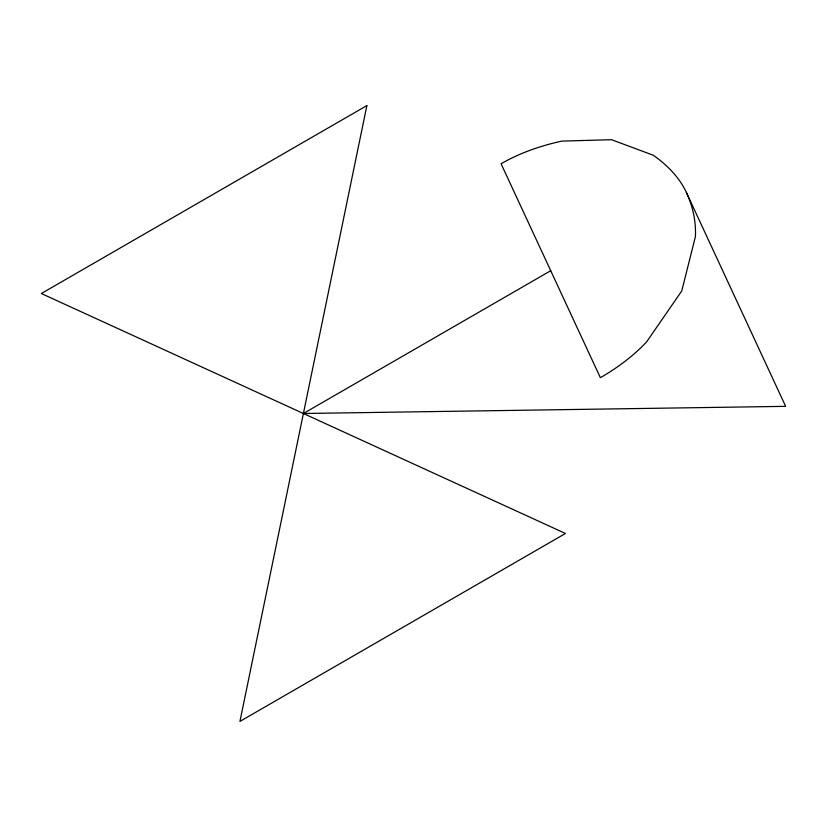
<?xml version="1.0" encoding="UTF-8"?>
<svg xmlns="http://www.w3.org/2000/svg" width="827" height="827" viewBox="0 0 827 827"><rect width="100%" height="100%" fill="white"/><g stroke="black" fill="none" stroke-linecap="round" stroke-linejoin="round"><path stroke-width="1.24" d="M550.72 270.718L303.406 413.5L785.65 406.346L686.358 192.402A171.416 98.961 0 0 0 653.351 155.28L611.525 139.701L561.812 141.117A171.416 98.961 0 0 0 501.069 163.746L600.371 377.691A268.465 154.99 0 0 0 646.58 341.923L681.737 290.98L695.404 236.718A268.465 154.99 0 0 0 686.358 192.402M366.878 105.587L239.933 721.413L565.461 533.477L41.35 293.523L366.878 105.587"/></g></svg>
